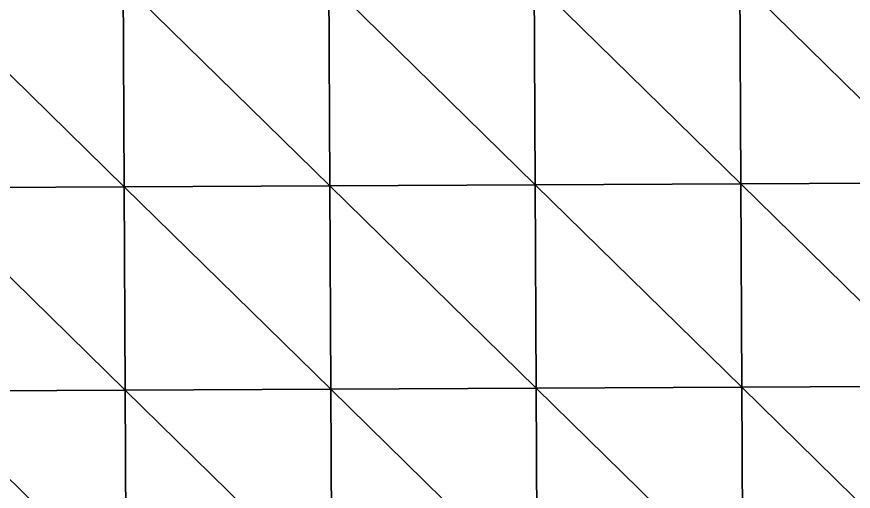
# Model space of a CAD drawing. Extents: x -372 to 678, y -263 to 741.
# Drawn here: x 393.3 to 444.4, y 496.9 to 525.9 of the extents above; entities that cross this region are included whole.
import ezdxf

# ---------------------------------------------------------------- set-up
doc = ezdxf.new("R2010")
doc.units = 0
doc.header["$LTSCALE"] = 0.0254
doc.layers.get('0').update_dxf_attribs({"linetype": 'CONTINUOUS'})
doc.layers.add('LOCATION_SNAPSHOT', color=144, linetype='CONTINUOUS')
doc.layers.add('LOCATION_TERRAIN', color=36, linetype='CONTINUOUS')

# ---------------------------------------------------------------- blocks, each defined once
blk = doc.blocks.new('LOCATION_SNAPSHOT_1')
at = {"color": 8}
mesh = blk.add_polyface(dxfattribs=at)
corners = [(-63.49, 214.773), (675.116, 740.668), (-66.007, 737.092), (677.638, 218.347)]
mesh.append_faces([[corners[k] for k in face] for face in [(0, 1, 2), (1, 0, 3)]], dxfattribs={"vtx0": -1, "color": 8})
blk = doc.blocks.new('LOCATION_TERRAIN_1')
at = {"color": 8}
mesh = blk.add_polyface(dxfattribs=at)
corners = [(399.845, 515.482, 10.512), (399.785, 527.918, 10.598), (387.223, 527.858, 9.76)]
mesh.append_faces([[corners[k] for k in face] for face in [(0, 1, 2)]], dxfattribs={"color": 8})
mesh = blk.add_polyface(dxfattribs=at)
corners = [(399.845, 515.482, 10.512), (387.223, 527.858, 9.76), (387.283, 515.421, 9.726)]
mesh.append_faces([[corners[k] for k in face] for face in [(0, 1, 2)]], dxfattribs={"color": 8})
mesh = blk.add_polyface(dxfattribs=at)
corners = [(412.406, 515.543, 11.404), (412.346, 527.979, 11.588), (399.785, 527.918, 10.598)]
mesh.append_faces([[corners[k] for k in face] for face in [(0, 1, 2)]], dxfattribs={"color": 8})
mesh = blk.add_polyface(dxfattribs=at)
corners = [(412.406, 515.543, 11.404), (399.785, 527.918, 10.598), (399.845, 515.482, 10.512)]
mesh.append_faces([[corners[k] for k in face] for face in [(0, 1, 2)]], dxfattribs={"color": 8})
mesh = blk.add_polyface(dxfattribs=at)
corners = [(424.968, 515.603, 12.297), (424.908, 528.039, 12.578), (412.346, 527.979, 11.588)]
mesh.append_faces([[corners[k] for k in face] for face in [(0, 1, 2)]], dxfattribs={"color": 8})
mesh = blk.add_polyface(dxfattribs=at)
corners = [(424.968, 515.603, 12.297), (412.346, 527.979, 11.588), (412.406, 515.543, 11.404)]
mesh.append_faces([[corners[k] for k in face] for face in [(0, 1, 2)]], dxfattribs={"color": 8})
mesh = blk.add_polyface(dxfattribs=at)
corners = [(437.529, 515.664, 13.239), (437.469, 528.1, 13.562), (424.908, 528.039, 12.578)]
mesh.append_faces([[corners[k] for k in face] for face in [(0, 1, 2)]], dxfattribs={"color": 8})
mesh = blk.add_polyface(dxfattribs=at)
corners = [(437.529, 515.664, 13.239), (424.908, 528.039, 12.578), (424.968, 515.603, 12.297)]
mesh.append_faces([[corners[k] for k in face] for face in [(0, 1, 2)]], dxfattribs={"color": 8})
mesh = blk.add_polyface(dxfattribs=at)
corners = [(450.091, 515.725, 14.229), (450.031, 528.161, 14.541), (437.469, 528.1, 13.562)]
mesh.append_faces([[corners[k] for k in face] for face in [(0, 1, 2)]], dxfattribs={"color": 8})
mesh = blk.add_polyface(dxfattribs=at)
corners = [(450.091, 515.725, 14.229), (437.469, 528.1, 13.562), (437.529, 515.664, 13.239)]
mesh.append_faces([[corners[k] for k in face] for face in [(0, 1, 2)]], dxfattribs={"color": 8})
mesh = blk.add_polyface(dxfattribs=at)
corners = [(399.905, 503.046, 10.453), (399.845, 515.482, 10.512), (387.283, 515.421, 9.726)]
mesh.append_faces([[corners[k] for k in face] for face in [(0, 1, 2)]], dxfattribs={"color": 8})
mesh = blk.add_polyface(dxfattribs=at)
corners = [(412.466, 503.106, 11.237), (412.406, 515.543, 11.404), (399.845, 515.482, 10.512)]
mesh.append_faces([[corners[k] for k in face] for face in [(0, 1, 2)]], dxfattribs={"color": 8})
mesh = blk.add_polyface(dxfattribs=at)
corners = [(412.466, 503.106, 11.237), (399.845, 515.482, 10.512), (399.905, 503.046, 10.453)]
mesh.append_faces([[corners[k] for k in face] for face in [(0, 1, 2)]], dxfattribs={"color": 8})
mesh = blk.add_polyface(dxfattribs=at)
corners = [(425.028, 503.167, 12.021), (424.968, 515.603, 12.297), (412.406, 515.543, 11.404)]
mesh.append_faces([[corners[k] for k in face] for face in [(0, 1, 2)]], dxfattribs={"color": 8})
mesh = blk.add_polyface(dxfattribs=at)
corners = [(425.028, 503.167, 12.021), (412.406, 515.543, 11.404), (412.466, 503.106, 11.237)]
mesh.append_faces([[corners[k] for k in face] for face in [(0, 1, 2)]], dxfattribs={"color": 8})
mesh = blk.add_polyface(dxfattribs=at)
corners = [(437.589, 503.228, 12.91), (437.529, 515.664, 13.239), (424.968, 515.603, 12.297)]
mesh.append_faces([[corners[k] for k in face] for face in [(0, 1, 2)]], dxfattribs={"color": 8})
mesh = blk.add_polyface(dxfattribs=at)
corners = [(437.589, 503.228, 12.91), (424.968, 515.603, 12.297), (425.028, 503.167, 12.021)]
mesh.append_faces([[corners[k] for k in face] for face in [(0, 1, 2)]], dxfattribs={"color": 8})
mesh = blk.add_polyface(dxfattribs=at)
corners = [(450.151, 503.288, 13.9), (450.091, 515.725, 14.229), (437.529, 515.664, 13.239)]
mesh.append_faces([[corners[k] for k in face] for face in [(0, 1, 2)]], dxfattribs={"color": 8})
mesh = blk.add_polyface(dxfattribs=at)
corners = [(450.151, 503.288, 13.9), (437.529, 515.664, 13.239), (437.589, 503.228, 12.91)]
mesh.append_faces([[corners[k] for k in face] for face in [(0, 1, 2)]], dxfattribs={"color": 8})
mesh = blk.add_polyface(dxfattribs=at)
corners = [(399.905, 503.046, 10.453), (387.283, 515.421, 9.726), (387.343, 502.985, 9.726)]
mesh.append_faces([[corners[k] for k in face] for face in [(0, 1, 2)]], dxfattribs={"color": 8})
mesh = blk.add_polyface(dxfattribs=at)
corners = [(437.649, 490.791, 12.581), (437.589, 503.228, 12.91), (425.028, 503.167, 12.021)]
mesh.append_faces([[corners[k] for k in face] for face in [(0, 1, 2)]], dxfattribs={"color": 8})
mesh = blk.add_polyface(dxfattribs=at)
corners = [(450.211, 490.852, 13.571), (450.151, 503.288, 13.9), (437.589, 503.228, 12.91)]
mesh.append_faces([[corners[k] for k in face] for face in [(0, 1, 2)]], dxfattribs={"color": 8})
mesh = blk.add_polyface(dxfattribs=at)
corners = [(450.211, 490.852, 13.571), (437.589, 503.228, 12.91), (437.649, 490.791, 12.581)]
mesh.append_faces([[corners[k] for k in face] for face in [(0, 1, 2)]], dxfattribs={"color": 8})
mesh = blk.add_polyface(dxfattribs=at)
corners = [(399.965, 490.61, 10.395), (399.905, 503.046, 10.453), (387.343, 502.985, 9.726)]
mesh.append_faces([[corners[k] for k in face] for face in [(0, 1, 2)]], dxfattribs={"color": 8})
mesh = blk.add_polyface(dxfattribs=at)
corners = [(399.965, 490.61, 10.395), (387.343, 502.985, 9.726), (387.403, 490.549, 9.726)]
mesh.append_faces([[corners[k] for k in face] for face in [(0, 1, 2)]], dxfattribs={"color": 8})
mesh = blk.add_polyface(dxfattribs=at)
corners = [(412.526, 490.67, 11.07), (412.466, 503.106, 11.237), (399.905, 503.046, 10.453)]
mesh.append_faces([[corners[k] for k in face] for face in [(0, 1, 2)]], dxfattribs={"color": 8})
mesh = blk.add_polyface(dxfattribs=at)
corners = [(412.526, 490.67, 11.07), (399.905, 503.046, 10.453), (399.965, 490.61, 10.395)]
mesh.append_faces([[corners[k] for k in face] for face in [(0, 1, 2)]], dxfattribs={"color": 8})
mesh = blk.add_polyface(dxfattribs=at)
corners = [(425.088, 490.731, 11.746), (425.028, 503.167, 12.021), (412.466, 503.106, 11.237)]
mesh.append_faces([[corners[k] for k in face] for face in [(0, 1, 2)]], dxfattribs={"color": 8})
mesh = blk.add_polyface(dxfattribs=at)
corners = [(425.088, 490.731, 11.746), (412.466, 503.106, 11.237), (412.526, 490.67, 11.07)]
mesh.append_faces([[corners[k] for k in face] for face in [(0, 1, 2)]], dxfattribs={"color": 8})
mesh = blk.add_polyface(dxfattribs=at)
corners = [(437.649, 490.791, 12.581), (425.028, 503.167, 12.021), (425.088, 490.731, 11.746)]
mesh.append_faces([[corners[k] for k in face] for face in [(0, 1, 2)]], dxfattribs={"color": 8})

msp = doc.modelspace()

# ---------------------------------------------------------------- block references
at = {"layer": 'LOCATION_SNAPSHOT', "color": 0}
msp.add_blockref('LOCATION_SNAPSHOT_1', (0, 0), dxfattribs=at)
at = {"layer": 'LOCATION_TERRAIN', "color": 0}
msp.add_blockref('LOCATION_TERRAIN_1', (0, 0), dxfattribs=at)

doc.saveas('drawing.dxf')
